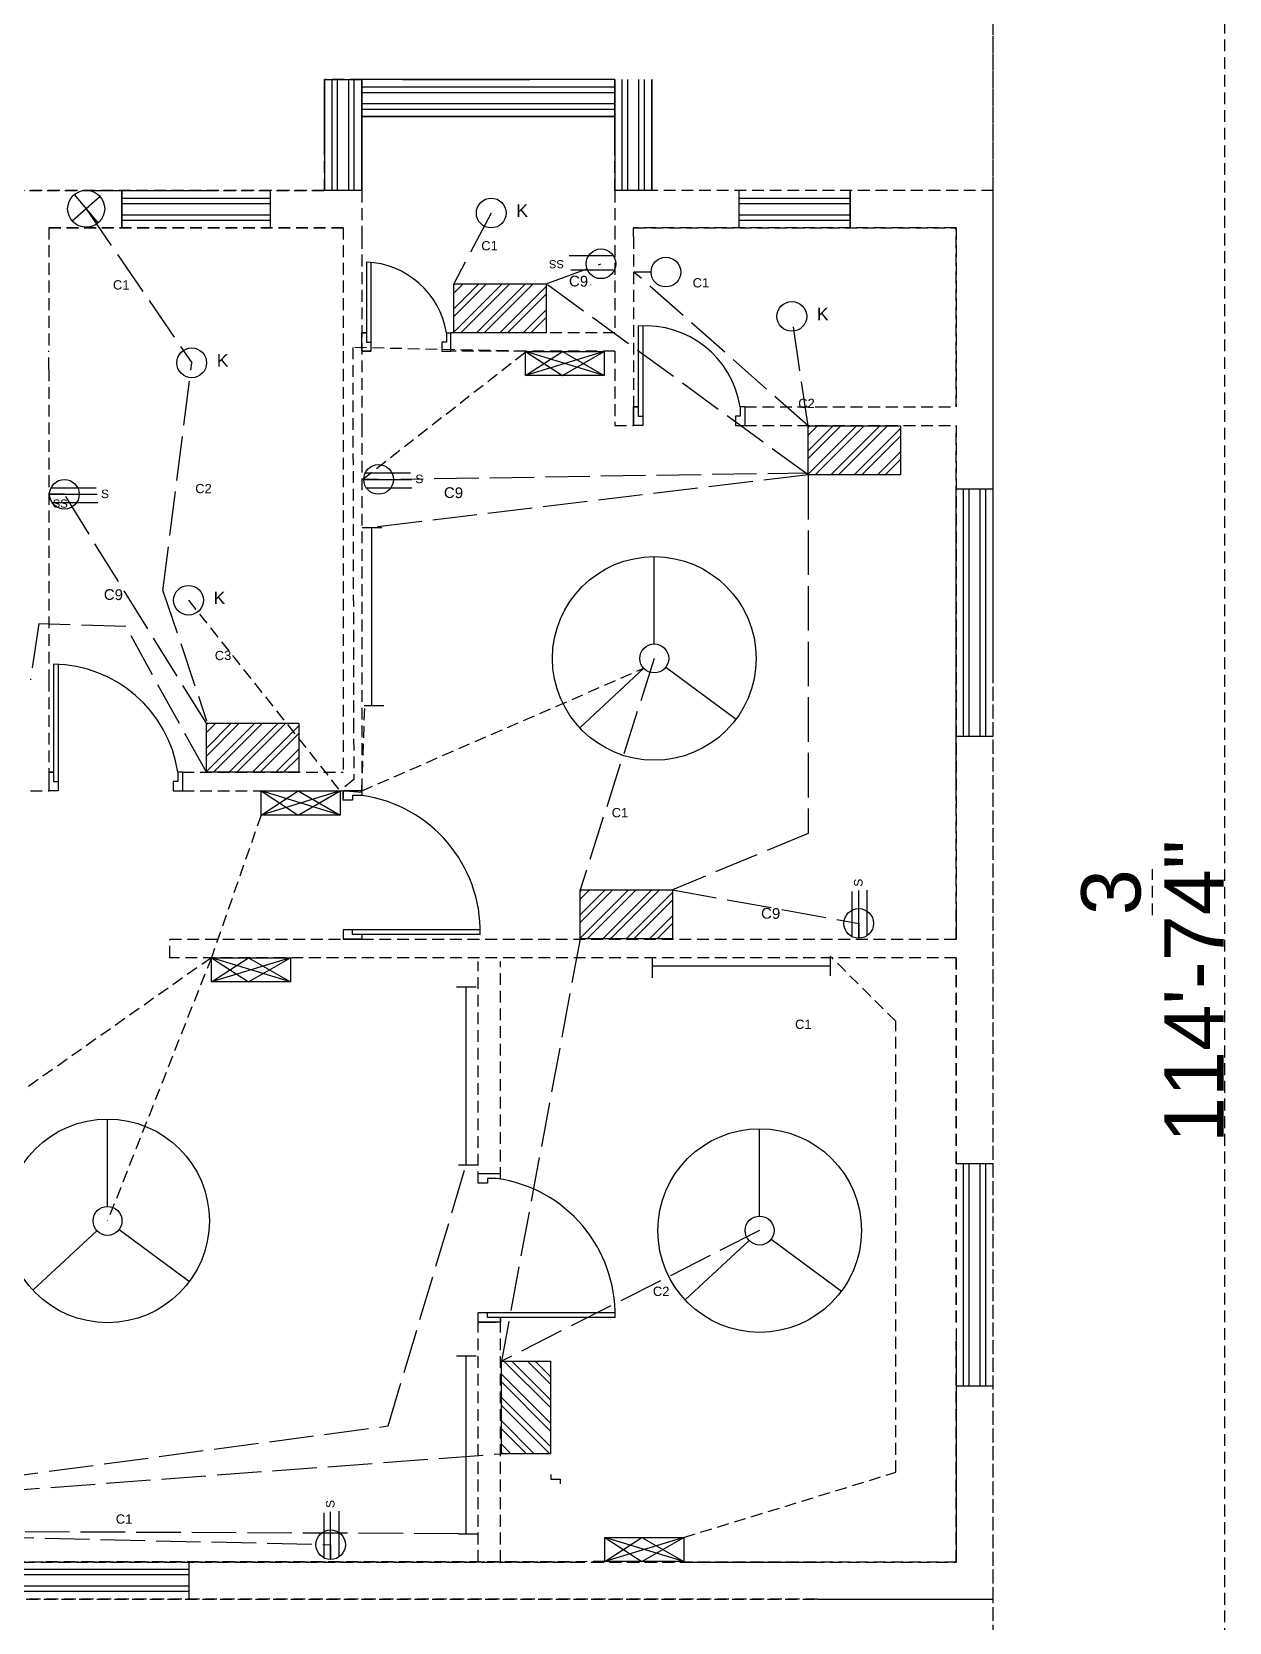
# Model space of a CAD drawing. Header units: millimetres. Extents: x 5814 to 14117, y 764 to 2474.
# Drawn here: x 12416.1 to 12739.1, y 1586.1 to 2015.2 of the extents above; entities that cross this region are included whole.
import ezdxf

# ---------------------------------------------------------------- set-up
doc = ezdxf.new("R2010")
doc.units = ezdxf.units.MM
doc.linetypes.add('ACAD_ISO02W100', pattern=[15, 12, -3])
doc.linetypes.add('HIDDEN2', pattern=[4.7625, 3.175, -1.5875])
doc.layers.get('0').update_dxf_attribs({"linetype": 'HIDDEN2'})
for name, color, linetype in [('conduit', 7, 'ACAD_ISO02W100'), ('doors', 6, 'Continuous'), ('emfittings', 7, 'Continuous'), ('fittings', 7, 'Continuous'), ('windows', 40, 'Continuous')]:
    doc.layers.add(name, color=color, linetype=linetype)
doc.layers.add('emconduit', color=1, linetype='HIDDEN2', plot=False)
doc.styles.get("Standard").update_dxf_attribs({"font": 'arial.ttf', "height": 4})
doc.dimstyles.new('dim', dxfattribs={"dimtxt": 16, "dimasz": 2.5, "dimexe": 1.25, "dimexo": 0.625, "dimtad": 1, "dimlunit": 4, "dimtxsty": 'Standard', "dimcen": 2.5, "dimadec": 0, "dimazin": 0, "dimtfac": 1, "dimtmove": 0, "dimatfit": 3, "dimfxl": 1, "dimarcsym": 0})

# ---------------------------------------------------------------- blocks, each defined once
blk = doc.blocks.new('*D35')
at = {"color": 0, "lineweight": -2, "transparency": 16777216}
for p, q in [((12676.13, 2444.25), (12739.15, 2444.25)), ((12737.9, 2441.75), (12737.9, 1070.88)), ((12676.13, 1068.38), (12739.15, 1068.38))]:
    blk.add_line(p, q, dxfattribs=at)
at = {"color": 0, "transparency": 16777216}
for points in [[(12737.48, 2441.75), (12738.31, 2441.75), (12737.9, 2444.25)], [(12737.48, 1070.88), (12738.31, 1070.88), (12737.9, 1068.38)]]:
    blk.add_solid(points, dxfattribs=at)
at = {"layer": 'Defpoints', "color": 0, "transparency": 16777216}
for p in [(12675.51, 2444.25), (12675.51, 1068.38), (12737.9, 1068.38)]:
    blk.add_point(p, dxfattribs=at)
at = {"color": 0, "transparency": 16777216, "insert": (12718.43, 1756.31), "char_height": 16, "attachment_point": 5, "rotation": 90}
blk.add_mtext('114\'-7{\\H1x;\\S3/4;}"', dxfattribs=at)

msp = doc.modelspace()

# ---------------------------------------------------------------- hatches: boundary and pattern name
at = {"layer": 'fittings'}
h = msp.add_hatch(dxfattribs=at)
h.set_pattern_fill('ANSI32', color=256, scale=0.468168)
h.set_pattern_definition([(45, (11149.935, 1418.1594), (-3.1532, 3.1532), []), (45, (11152.0373, 1418.1594), (-3.1532, 3.1532), [])])
h.paths.add_polyline_path([(12529.928, 1947.216), (12529.928, 1933.988), (12554.878, 1933.988), (12554.878, 1947.216)])
h = msp.add_hatch(dxfattribs=at)
h.set_pattern_fill('ANSI32', color=256, scale=0.468168)
h.set_pattern_definition([(45, (11245.543, 1379.8175), (-3.1532, 3.1532), []), (45, (11247.645, 1379.8175), (-3.1532, 3.1532), [])])
h.paths.add_polyline_path([(12625.536, 1908.874), (12625.536, 1895.646), (12650.486, 1895.646), (12650.486, 1908.874)])
h = msp.add_hatch(dxfattribs=at)
h.set_pattern_fill('ANSI32', color=256, scale=0.468168)
h.set_pattern_definition([(45, (11083.2004, 1299.5873), (-3.1532, 3.1532), []), (45, (11085.3025, 1299.5873), (-3.1532, 3.1532), [])])
h.paths.add_polyline_path([(12463.193, 1828.644), (12463.193, 1815.416), (12488.144, 1815.416), (12488.144, 1828.644)])
h = msp.add_hatch(dxfattribs=at)
h.set_pattern_fill('ANSI32', color=256, scale=0.468168)
h.set_pattern_definition([(45, (11184.0164, 1254.647), (-3.1532, 3.1532), []), (45, (11186.1186, 1254.647), (-3.1532, 3.1532), [])])
h.paths.add_polyline_path([(12564.009, 1783.704), (12564.009, 1770.476), (12588.96, 1770.476), (12588.96, 1783.704)])
h = msp.add_hatch(dxfattribs=at)
h.set_pattern_fill('ANSI32', color=256, scale=0.468168, angle=90)
h.set_pattern_definition([(135, (13071.8402, 251.5853), (-3.1532, -3.1532), []), (135, (13071.8402, 253.6874), (-3.1532, -3.1532), [])])
h.paths.add_polyline_path([(12542.783, 1631.578), (12556.011, 1631.578), (12556.011, 1656.529), (12542.783, 1656.529)])

# ---------------------------------------------------------------- linework, layer by layer
for p, q in [((12675.505, 1952.344), (12675.505, 2444.248)), ((12675.505, 1058.379), (12675.505, 2434.248)), ((12505.106, 2002.344), (12495.106, 2002.344)), ((12495.106, 1992.344), (12495.106, 2002.344)), ((12505.106, 2002.344), (12495.106, 2002.344)), ((12505.106, 1972.344), (12505.106, 2002.344)), ((12583.413, 1972.344), (12583.413, 2002.344)), ((12495.106, 1972.344), (12495.106, 1992.344)), ((12495.106, 1972.344), (12495.106, 1992.344)), ((12505.106, 1972.344), (12505.106, 1992.344)), ((12573.413, 1972.344), (12573.413, 1992.344)), ((12505.106, 1972.344), (12505.106, 1959.844)), ((12573.413, 1972.344), (12573.413, 1962.344)), ((12675.505, 1972.344), (12583.413, 1972.344)), ((12675.505, 1972.344), (12583.413, 1972.344)), ((12500.106, 1962.344), (12420.718, 1962.344)), ((12420.718, 1962.344), (12420.718, 1929.106)), ((12665.505, 1962.344), (12578.413, 1962.344)), ((12578.413, 1959.844), (12578.413, 1962.344)), ((12665.505, 1962.344), (12665.505, 1913.992)), ((12665.505, 1962.344), (12665.505, 1913.992)), ((12675.505, 1592.362), (12675.505, 1952.344)), ((12675.505, 1592.362), (12675.505, 1952.344)), ((12675.505, 1592.362), (12675.505, 1952.344)), ((12675.505, 1592.362), (12675.505, 1952.344)), ((12566.859, 1946.894), (12566.859, 1946.876)), ((12573.413, 1933.992), (12529.193, 1933.992)), ((12529.193, 1928.992), (12529.193, 1933.992)), ((12420.718, 1924.106), (12420.718, 1929.106)), ((12420.718, 1924.106), (12420.718, 1929.106)), ((12573.413, 1928.992), (12529.193, 1928.992)), ((12573.413, 1928.992), (12573.413, 1908.992)), ((12420.718, 1924.106), (12420.718, 1840.35)), ((12420.718, 1924.106), (12420.718, 1840.35)), ((12578.413, 1913.992), (12578.413, 1908.992)), ((12608.432, 1913.992), (12665.505, 1913.992)), ((12608.432, 1913.992), (12608.432, 1908.992)), ((12573.413, 1908.992), (12578.413, 1908.992)), ((12608.432, 1908.992), (12665.505, 1908.992)), ((12665.505, 1908.992), (12665.505, 1770.401)), ((12665.505, 1908.992), (12665.505, 1770.401)), ((12420.718, 1840.35), (12420.718, 1810.416)), ((12420.718, 1815.416), (12420.718, 1810.416)), ((12456.738, 1815.416), (12500.106, 1815.416)), ((12456.738, 1815.416), (12500.106, 1815.416)), ((12456.738, 1815.416), (12456.738, 1810.416)), ((12415.718, 1810.416), (12420.718, 1810.416)), ((12415.718, 1810.416), (12420.718, 1810.416)), ((12456.738, 1810.416), (12500.106, 1810.416)), ((12456.738, 1810.416), (12500.106, 1810.416)), ((12500.106, 1810.416), (12505.106, 1810.416)), ((12665.505, 1777.667), (12665.505, 1770.401)), ((12453.307, 1765.401), (12453.307, 1770.401)), ((12453.307, 1770.401), (12500.106, 1770.401)), ((12453.307, 1765.401), (12453.307, 1770.401)), ((12453.307, 1767.901), (12453.307, 1767.901)), ((12453.307, 1767.901), (12453.307, 1767.901)), ((12505.106, 1770.401), (12500.106, 1770.401)), ((12505.106, 1770.401), (12665.505, 1770.401)), ((12665.505, 1765.401), (12453.307, 1765.401)), ((12665.505, 1765.401), (12453.307, 1765.401)), ((12536.513, 1704.567), (12536.513, 1764.401)), ((12542.513, 1705.665), (12542.513, 1764.401)), ((12665.505, 1765.401), (12665.505, 1667.048)), ((12665.505, 1765.401), (12665.505, 1602.362)), ((12665.505, 1764.401), (12665.505, 1765.401)), ((12536.513, 1602.362), (12536.513, 1667.048)), ((12536.513, 1602.362), (12536.513, 1667.048)), ((12542.513, 1602.362), (12542.513, 1667.048)), ((12665.505, 1662.048), (12665.505, 1602.344)), ((12223.229, 1602.362), (12562.151, 1602.362)), ((12223.234, 1602.344), (12562.151, 1602.344)), ((12542.513, 1602.362), (12536.513, 1602.362)), ((12562.151, 1602.344), (12567.151, 1602.362)), ((12567.151, 1602.362), (12627.781, 1602.362)), ((12567.151, 1602.362), (12626.735, 1602.362)), ((12593.505, 1602.344), (12627.776, 1602.344)), ((12626.735, 1602.362), (12665.505, 1602.362)), ((12675.505, 1602.362), (12675.505, 1602.344)), ((12675.505, 1602.362), (12675.505, 1602.344)), ((12295.505, 1592.362), (12627.985, 1592.362)), ((12295.505, 1592.362), (12627.985, 1592.362)), ((12295.505, 1592.362), (12627.985, 1592.362)), ((12295.505, 1592.362), (12627.985, 1592.362)), ((12663.005, 1592.362), (12665.505, 1592.362)), ((12663.005, 1592.362), (12665.505, 1592.362)), ((12663.005, 1592.362), (12665.505, 1592.362)), ((12663.005, 1592.362), (12665.505, 1592.362)), ((12663.005, 1592.362), (12665.505, 1592.362)), ((12663.005, 1592.362), (12665.505, 1592.362)), ((12663.005, 1592.362), (12665.505, 1592.362)), ((12663.005, 1592.362), (12665.505, 1592.362)), ((12675.505, 1448.362), (12675.505, 1592.362))]:
    msp.add_line(p, q)
for points in [[(12272.597, 1972.344), (12495.106, 1972.344)], [(12495.106, 1972.344), (12272.597, 1972.344)], [(12495.106, 1972.344), (12272.597, 1972.344)], [(12495.106, 1972.344), (12272.597, 1972.344)], [(12495.106, 1972.344), (12277.597, 1972.344)], [(12495.106, 1972.344), (12277.597, 1972.344)], [(12495.106, 1972.344), (12277.597, 1972.344)], [(12495.106, 1972.344), (12277.597, 1972.344)], [(12675.505, 1842.362), (12675.505, 1972.344), (12583.413, 1972.344)], [(12675.505, 1842.362), (12675.505, 1972.344), (12583.413, 1972.344)], [(12500.106, 1962.344), (12420.718, 1962.344)], [(12420.718, 1962.344), (12500.106, 1962.344)], [(12500.106, 1962.344), (12420.718, 1962.344)], [(12500.106, 1962.344), (12500.106, 1924.106)], [(12573.413, 1962.344), (12573.413, 1933.992)], [(12665.505, 1913.992), (12665.505, 1962.344), (12578.413, 1962.344)], [(12578.413, 1962.344), (12665.505, 1962.344), (12665.505, 1913.992)], [(12665.505, 1913.992), (12665.505, 1962.344), (12578.413, 1962.344)], [(12665.505, 1913.992), (12665.505, 1962.344), (12578.413, 1962.344)], [(12665.505, 1913.992), (12665.505, 1962.344), (12578.413, 1962.344)], [(12505.106, 1959.844), (12505.106, 1908.992)], [(12578.413, 1959.844), (12578.413, 1908.992)], [(12500.106, 1924.106), (12500.106, 1815.416)], [(12500.106, 1924.106), (12500.106, 1815.416)], [(12505.106, 1908.992), (12505.106, 1810.416)], [(12505.106, 1908.992), (12505.106, 1810.416)], [(12665.505, 1770.401), (12665.505, 1908.992)], [(12665.505, 1908.992), (12665.505, 1770.401)], [(12665.505, 1770.401), (12665.505, 1908.992)], [(12665.505, 1765.401), (12665.505, 1667.048)], [(12665.505, 1667.048), (12665.505, 1765.401)], [(12665.505, 1765.401), (12665.505, 1667.048)], [(12665.505, 1662.048), (12665.505, 1602.362), (12567.151, 1602.362)], [(12665.505, 1602.344), (12665.505, 1662.048)], [(12665.505, 1662.048), (12665.505, 1602.362)], [(12562.151, 1602.362), (12223.229, 1602.362)], [(12562.151, 1602.362), (12223.229, 1602.362)], [(12223.234, 1602.344), (12562.151, 1602.344)], [(12627.781, 1602.362), (12567.151, 1602.362)], [(12593.505, 1602.344), (12627.776, 1602.344)], [(12627.985, 1592.362), (12295.505, 1592.362)], [(12627.985, 1592.362), (12295.505, 1592.362)], [(12627.985, 1592.362), (12295.505, 1592.362)], [(12627.985, 1592.362), (12295.505, 1592.362)]]:
    msp.add_lwpolyline(points)
msp.add_arc((12629.505, 1602.344), 36, 179.97214, 180)
at = {"layer": 'conduit'}
for p, q in [((12430.762, 1967.444), (12459.231, 1925.886)), ((12540.046, 1966.294), (12529.928, 1947.216)), ((12554.878, 1947.216), (12569.653, 1952.591)), ((12625.536, 1908.874), (12578.543, 1950.371)), ((12529.928, 1947.216), (12554.878, 1947.216)), ((12625.536, 1895.646), (12554.878, 1947.216)), ((12625.536, 1908.874), (12621.138, 1938.412)), ((12451.493, 1864.376), (12459.231, 1925.886)), ((12625.536, 1895.646), (12507.838, 1881.419)), ((12509.665, 1894.437), (12625.536, 1896.208)), ((12625.536, 1895.646), (12625.536, 1798.879)), ((12463.193, 1828.644), (12424.88, 1890.41)), ((12451.493, 1864.376), (12463.268, 1829.266)), ((12418, 1855.482), (12415.718, 1840.35)), ((12441.482, 1854.741), (12418, 1855.482)), ((12463.193, 1815.416), (12441.482, 1854.741)), ((12584.037, 1846.127), (12564.009, 1783.704)), ((12625.536, 1798.879), (12588.96, 1783.704)), ((12564.009, 1783.704), (12588.96, 1783.704)), ((12588.96, 1783.704), (12639.188, 1774.642)), ((12564.009, 1770.471), (12542.783, 1656.529)), ((12512.216, 1639.074), (12533.318, 1709.519)), ((12612.465, 1691.786), (12542.783, 1656.529)), ((12346.401, 1616.899), (12512.216, 1639.074)), ((12346.401, 1616.899), (12542.783, 1631.578)), ((12329.649, 1610.868), (12496.728, 1607.034)), ((12531.261, 1609.981), (12329.649, 1610.868))]:
    msp.add_line(p, q, dxfattribs=at)
at = {"layer": 'doors', "color": 215, "true_color": 0xa953a0}
for p, q in [((12506.356, 1953.047), (12506.356, 1931.492)), ((12506.356, 1953.047), (12506.356, 1931.492)), ((12507.606, 1952.966), (12507.606, 1928.992)), ((12507.606, 1952.949), (12507.606, 1928.992)), ((12579.663, 1935.804), (12579.663, 1911.492)), ((12580.913, 1935.869), (12580.913, 1908.992)), ((12506.356, 1933.992), (12505.106, 1933.992)), ((12506.356, 1931.492), (12507.606, 1931.492)), ((12506.356, 1931.492), (12507.606, 1931.492)), ((12526.693, 1931.492), (12526.693, 1928.992)), ((12527.943, 1931.492), (12526.693, 1931.492)), ((12527.943, 1933.992), (12529.193, 1933.992)), ((12527.943, 1933.992), (12527.943, 1931.492)), ((12529.193, 1928.992), (12529.193, 1933.992)), ((12579.663, 1933.047), (12579.663, 1911.492)), ((12580.913, 1932.949), (12580.913, 1908.992)), ((12505.106, 1928.992), (12507.606, 1928.992)), ((12507.606, 1928.992), (12505.106, 1928.992)), ((12505.106, 1928.992), (12507.606, 1928.992)), ((12526.693, 1928.992), (12529.193, 1928.992)), ((12526.693, 1928.992), (12529.193, 1928.992)), ((12578.413, 1913.992), (12579.663, 1913.992)), ((12579.663, 1913.992), (12578.413, 1913.992)), ((12578.413, 1908.992), (12578.413, 1913.992)), ((12578.413, 1913.992), (12578.413, 1908.992)), ((12607.182, 1913.992), (12607.182, 1911.492)), ((12608.432, 1913.992), (12607.182, 1913.992)), ((12607.182, 1913.992), (12607.182, 1911.492)), ((12608.432, 1913.992), (12608.432, 1908.992)), ((12579.663, 1911.492), (12580.913, 1911.492)), ((12579.663, 1911.492), (12580.913, 1911.492)), ((12605.932, 1911.492), (12605.932, 1908.992)), ((12607.182, 1911.492), (12605.932, 1911.492)), ((12605.932, 1911.492), (12605.932, 1908.992)), ((12580.913, 1908.992), (12578.413, 1908.992)), ((12605.932, 1908.992), (12608.432, 1908.992)), ((12421.968, 1844.579), (12421.968, 1812.916)), ((12421.968, 1844.579), (12421.968, 1812.916)), ((12423.218, 1844.543), (12423.218, 1810.416)), ((12423.218, 1844.543), (12423.218, 1810.416)), ((12420.718, 1815.416), (12420.718, 1810.416)), ((12420.718, 1815.416), (12420.718, 1810.416)), ((12455.488, 1815.416), (12455.488, 1812.916)), ((12456.738, 1815.416), (12455.488, 1815.416)), ((12455.488, 1815.416), (12455.488, 1812.916)), ((12455.488, 1815.416), (12455.488, 1812.916)), ((12456.738, 1815.416), (12455.488, 1815.416)), ((12455.488, 1815.416), (12455.488, 1812.916)), ((12456.738, 1815.416), (12456.738, 1810.416)), ((12456.738, 1815.416), (12456.738, 1810.416)), ((12421.968, 1812.916), (12423.218, 1812.916)), ((12421.968, 1812.916), (12423.218, 1812.916)), ((12454.238, 1812.916), (12454.238, 1810.416)), ((12455.488, 1812.916), (12454.238, 1812.916)), ((12454.238, 1812.916), (12454.238, 1810.416)), ((12454.238, 1812.916), (12454.238, 1810.416)), ((12455.488, 1812.916), (12454.238, 1812.916)), ((12454.238, 1812.916), (12454.238, 1810.416)), ((12423.218, 1810.416), (12420.718, 1810.416)), ((12423.218, 1810.416), (12420.718, 1810.416)), ((12454.238, 1810.416), (12456.738, 1810.416)), ((12454.238, 1810.416), (12456.738, 1810.416)), ((12505.106, 1810.421), (12500.106, 1810.421)), ((12500.106, 1807.921), (12500.106, 1810.421)), ((12505.106, 1810.421), (12500.106, 1810.421)), ((12500.106, 1807.921), (12500.106, 1810.421)), ((12502.606, 1807.921), (12500.106, 1807.921)), ((12502.606, 1807.921), (12500.106, 1807.921)), ((12505.106, 1809.171), (12502.606, 1809.171)), ((12502.606, 1809.171), (12502.606, 1807.921)), ((12505.106, 1809.171), (12502.606, 1809.171)), ((12502.606, 1809.171), (12502.606, 1807.921)), ((12505.106, 1810.421), (12505.106, 1809.171)), ((12505.106, 1810.421), (12505.106, 1809.171)), ((12528.857, 1772.901), (12500.106, 1772.901)), ((12537.03, 1772.901), (12500.106, 1772.901)), ((12500.106, 1772.901), (12500.106, 1770.401)), ((12502.606, 1771.651), (12502.606, 1772.901)), ((12502.606, 1771.651), (12502.606, 1772.901)), ((12505.106, 1770.401), (12500.106, 1770.401)), ((12528.821, 1771.651), (12502.606, 1771.651)), ((12537.053, 1771.651), (12502.606, 1771.651)), ((12542.513, 1707.067), (12536.513, 1707.067)), ((12536.513, 1704.567), (12536.513, 1707.067)), ((12539.013, 1704.567), (12536.513, 1704.567)), ((12541.513, 1705.817), (12539.013, 1705.817)), ((12539.013, 1705.817), (12539.013, 1704.567)), ((12542.474, 1707.067), (12542.474, 1705.817)), ((12565.264, 1669.548), (12536.513, 1669.548)), ((12573.437, 1669.548), (12536.513, 1669.548)), ((12536.513, 1667.048), (12536.513, 1669.548)), ((12539.013, 1668.298), (12539.013, 1669.548)), ((12539.013, 1668.298), (12539.013, 1669.548)), ((12541.513, 1667.048), (12536.513, 1667.048)), ((12536.513, 1667.048), (12541.513, 1667.048)), ((12542.529, 1667.048), (12536.513, 1667.048)), ((12565.228, 1668.298), (12539.013, 1668.298)), ((12573.459, 1668.298), (12539.013, 1668.298)), ((12542.529, 1668.298), (12542.529, 1667.048)), ((12542.529, 1667.048), (12542.529, 1668.298)), ((12556.172, 1625.969), (12556.172, 1624.719)), ((12556.172, 1624.719), (12558.672, 1624.719)), ((12558.672, 1624.719), (12558.672, 1623.469))]:
    msp.add_line(p, q, dxfattribs=at)
at = {"layer": 'doors'}
for p, q in [((12505.106, 1933.992), (12506.356, 1933.992)), ((12505.106, 1928.992), (12505.106, 1933.992)), ((12505.106, 1933.992), (12506.356, 1933.992)), ((12505.106, 1928.992), (12505.106, 1933.992)), ((12420.718, 1815.416), (12421.968, 1815.416)), ((12420.718, 1815.416), (12421.968, 1815.416)), ((12500.106, 1772.901), (12500.106, 1770.401)), ((12500.106, 1770.401), (12505.106, 1770.401))]:
    msp.add_line(p, q, dxfattribs=at)
at = {"layer": 'doors', "color": 215, "true_color": 0xa953a0}
for points in [[(12579.663, 1913.992), (12578.413, 1913.992)], [(12421.968, 1815.416), (12420.718, 1815.416)], [(12421.968, 1815.416), (12420.718, 1815.416)], [(12500.106, 1810.421), (12500.106, 1808.476)], [(12500.106, 1810.421), (12500.106, 1808.476)], [(12505.106, 1771.651), (12505.106, 1770.401)], [(12505.106, 1771.651), (12505.106, 1770.401)], [(12542.529, 1668.298), (12542.529, 1667.048)]]:
    msp.add_lwpolyline(points, dxfattribs=at)
at = {"layer": 'doors'}
msp.add_lwpolyline([(12500.106, 1772.901), (12500.106, 1770.401)], dxfattribs=at)
at = {"layer": 'doors', "color": 215, "true_color": 0xa953a0}
for centre, radius, start, end in [((12505.51, 1930.332), 22.73, 9.26547, 87.86572), ((12581.639, 1910.031), 25.849, 8.81558, 94.38491), ((12421.614, 1810.326), 34.254, 8.54476, 89.40715), ((12421.614, 1810.326), 34.254, 8.54476, 89.40715), ((12500.045, 1772.501), 37.018, 358.68502, 82.1411), ((12536.451, 1669.147), 37.018, 358.68502, 82.1411)]:
    msp.add_arc(centre, radius, start, end, dxfattribs=at)
at = {"layer": 'emconduit'}
for p, q in [((12549.256, 1928.974), (12502.685, 1930.004)), ((12502.685, 1930.004), (12502.921, 1829.186)), ((12549.142, 1928.592), (12505.371, 1894.388)), ((12458.382, 1861.83), (12499.255, 1810.411)), ((12505.106, 1810.416), (12581.179, 1843.47)), ((12505.106, 1810.421), (12505.963, 1833.54)), ((12502.921, 1829.186), (12502.958, 1813.489)), ((12502.958, 1813.489), (12499.255, 1810.411)), ((12505.106, 1809.961), (12499.255, 1810.411)), ((12477.949, 1803.871), (12464.544, 1765.401)), ((12464.544, 1765.401), (12362.105, 1693.276)), ((12464.544, 1765.401), (12436.529, 1694.394)), ((12649.211, 1748.234), (12631.47, 1765.841)), ((12649.211, 1626.555), (12649.211, 1748.234)), ((12591.996, 1608.995), (12649.211, 1626.555)), ((12570.689, 1602.456), (12388.72, 1602.344))]:
    msp.add_line(p, q, dxfattribs=at)
at = {"layer": 'emfittings'}
for p, q in [((12549.256, 1928.974), (12559.284, 1922.435)), ((12570.562, 1928.974), (12549.256, 1922.435)), ((12549.256, 1922.435), (12559.284, 1928.974)), ((12570.562, 1922.435), (12549.256, 1928.974)), ((12559.284, 1922.435), (12570.562, 1928.974)), ((12559.284, 1928.974), (12570.562, 1922.435)), ((12477.949, 1810.411), (12487.977, 1803.871)), ((12499.255, 1810.411), (12477.949, 1803.871)), ((12477.949, 1803.871), (12487.977, 1810.411)), ((12499.255, 1803.871), (12477.949, 1810.411)), ((12487.977, 1803.871), (12499.255, 1810.411)), ((12487.977, 1810.411), (12499.255, 1803.871)), ((12464.544, 1765.401), (12474.572, 1758.862)), ((12485.85, 1765.401), (12464.544, 1758.862)), ((12464.544, 1758.862), (12474.572, 1765.401)), ((12485.85, 1758.862), (12464.544, 1765.401)), ((12474.572, 1758.862), (12485.85, 1765.401)), ((12474.572, 1765.401), (12485.85, 1758.862)), ((12570.689, 1608.995), (12580.718, 1602.456)), ((12591.996, 1608.995), (12570.689, 1602.456)), ((12570.689, 1602.456), (12580.718, 1608.995)), ((12591.996, 1602.456), (12570.689, 1608.995)), ((12580.718, 1602.456), (12591.996, 1608.995)), ((12580.718, 1608.995), (12591.996, 1602.456))]:
    msp.add_line(p, q, dxfattribs=at)
for points in [[(12549.256, 1928.974), (12570.562, 1928.974), (12570.562, 1922.435), (12549.256, 1922.435)], [(12477.949, 1810.411), (12499.255, 1810.411), (12499.255, 1803.871), (12477.949, 1803.871)], [(12464.544, 1765.401), (12485.85, 1765.401), (12485.85, 1758.862), (12464.544, 1758.862)], [(12570.689, 1608.995), (12591.996, 1608.995), (12591.996, 1602.456), (12570.689, 1602.456)]]:
    msp.add_lwpolyline(points, close=True, dxfattribs=at)
at = {"layer": 'fittings'}
for p, q in [((12434.51, 1970.753), (12427.014, 1964.135)), ((12427.566, 1971.289), (12430.762, 1967.444)), ((12430.762, 1967.444), (12433.958, 1963.599)), ((12572.684, 1954.734), (12561.086, 1954.734)), ((12572.96, 1950.905), (12561.494, 1950.905)), ((12583.171, 1950.371), (12578.543, 1950.371)), ((12421.406, 1892.181), (12433.452, 1892.181)), ((12509.665, 1894.437), (12505.766, 1894.437)), ((12505.766, 1894.437), (12518.514, 1894.437)), ((12506.192, 1896.208), (12518.237, 1896.208)), ((12506.481, 1892.186), (12518.666, 1892.186)), ((12424.88, 1890.41), (12420.981, 1890.41)), ((12420.981, 1890.41), (12433.728, 1890.41)), ((12421.696, 1888.159), (12433.88, 1888.159)), ((12505.184, 1881.419), (12510.492, 1881.419)), ((12507.838, 1873.072), (12507.838, 1881.419)), ((12507.838, 1833.419), (12507.838, 1881.419)), ((12507.838, 1833.419), (12507.838, 1873.072)), ((12584.037, 1850.03), (12584.037, 1873.6)), ((12581.179, 1843.47), (12563.914, 1827.424)), ((12587.172, 1843.803), (12606.107, 1829.766)), ((12505.782, 1833.419), (12511.089, 1833.419)), ((12637.416, 1771.168), (12637.416, 1783.214)), ((12639.188, 1770.742), (12639.188, 1783.49)), ((12641.439, 1771.458), (12641.439, 1783.642)), ((12639.188, 1774.642), (12639.188, 1770.742)), ((12583.47, 1765.243), (12583.47, 1759.936)), ((12631.47, 1765.841), (12631.47, 1760.533)), ((12583.47, 1763.187), (12623.124, 1763.187)), ((12583.47, 1763.187), (12631.47, 1763.187)), ((12623.124, 1763.187), (12631.47, 1763.187)), ((12530.664, 1757.519), (12535.971, 1757.519)), ((12533.318, 1749.173), (12533.318, 1757.519)), ((12533.318, 1709.519), (12533.318, 1757.519)), ((12533.318, 1709.519), (12533.318, 1749.173)), ((12436.529, 1698.296), (12436.529, 1721.867)), ((12612.465, 1695.689), (12612.465, 1719.259)), ((12531.261, 1709.519), (12536.569, 1709.519)), ((12433.67, 1691.737), (12416.405, 1675.691)), ((12439.664, 1692.07), (12458.599, 1678.033)), ((12609.606, 1689.13), (12592.341, 1673.083)), ((12615.6, 1689.462), (12634.535, 1675.425)), ((12530.664, 1657.981), (12535.971, 1657.981)), ((12533.318, 1649.634), (12533.318, 1657.981)), ((12533.318, 1609.981), (12533.318, 1657.981)), ((12533.318, 1609.981), (12533.318, 1649.634)), ((12494.957, 1603.56), (12494.957, 1615.606)), ((12496.728, 1603.135), (12496.728, 1615.883)), ((12498.979, 1603.85), (12498.979, 1616.034)), ((12531.261, 1609.981), (12536.569, 1609.981)), ((12496.728, 1607.034), (12496.728, 1603.135)), ((12627.985, 1592.362), (12663.005, 1592.362)), ((12627.985, 1592.362), (12663.005, 1592.362)), ((12663.005, 1592.362), (12675.505, 1592.362)), ((12663.005, 1592.362), (12675.505, 1592.362))]:
    msp.add_line(p, q, dxfattribs=at)
for points in [[(12529.928, 1947.216), (12554.878, 1947.216), (12554.878, 1933.988), (12529.928, 1933.988)], [(12625.536, 1908.874), (12650.486, 1908.874), (12650.486, 1895.646), (12625.536, 1895.646)], [(12463.193, 1828.644), (12488.144, 1828.644), (12488.144, 1815.416), (12463.193, 1815.416)], [(12564.009, 1783.704), (12588.96, 1783.704), (12588.96, 1770.476), (12564.009, 1770.476)], [(12542.783, 1631.578), (12542.783, 1656.529), (12556.011, 1656.529), (12556.011, 1631.578)]]:
    msp.add_lwpolyline(points, close=True, dxfattribs=at)
for centre, radius in [((12430.762, 1967.444), 5), ((12540.046, 1966.294), 4.013), ((12569.653, 1952.591), 4), ((12587.171, 1950.371), 4), ((12621.138, 1938.412), 4.013), ((12459.231, 1925.886), 4.013), ((12509.665, 1894.437), 4), ((12424.88, 1890.41), 4), ((12584.037, 1846.127), 27.473), ((12458.382, 1861.83), 4.013), ((12584.037, 1846.127), 3.903), ((12639.188, 1774.642), 4), ((12436.529, 1694.394), 27.473), ((12612.465, 1691.786), 27.473), ((12436.529, 1694.394), 3.903), ((12612.465, 1691.786), 3.903), ((12496.728, 1607.034), 4)]:
    msp.add_circle(centre, radius, dxfattribs=at)
at = {"layer": 'windows'}
for p, q in [((12495.106, 1992.344), (12495.106, 2002.344)), ((12495.106, 1983.356), (12495.106, 2002.344)), ((12495.106, 2002.344), (12495.106, 1972.344)), ((12495.106, 2002.344), (12495.106, 1972.344)), ((12505.106, 1989.844), (12505.106, 2002.344)), ((12573.413, 2002.344), (12505.106, 2002.344)), ((12573.413, 2002.344), (12505.106, 2002.344)), ((12505.106, 2002.344), (12505.106, 1972.344)), ((12516.118, 2002.344), (12550.453, 2002.344)), ((12573.413, 1983.356), (12573.413, 2002.344)), ((12573.413, 2002.344), (12573.413, 1972.344)), ((12573.413, 2002.344), (12573.413, 1972.344)), ((12583.413, 2002.344), (12583.413, 1972.344)), ((12573.413, 1992.344), (12505.106, 1992.344)), ((12431.626, 1972.344), (12465.961, 1972.344)), ((12440.413, 1972.344), (12440.413, 1962.344)), ((12505.106, 1972.344), (12495.106, 1972.344)), ((12583.413, 1972.344), (12573.413, 1972.344)), ((12636.913, 1962.344), (12636.913, 1972.344))]:
    msp.add_line(p, q, dxfattribs=at)
at = {"layer": 'windows', "color": 31, "true_color": 0xfecc66}
for p, q in [((12495.106, 2002.344), (12495.106, 1992.344)), ((12495.106, 2002.344), (12505.106, 2002.344)), ((12505.106, 1992.344), (12505.106, 2002.344)), ((12440.413, 1962.344), (12440.413, 1972.344)), ((12480.411, 1972.344), (12480.411, 1962.344)), ((12505.106, 1972.344), (12495.106, 1972.344)), ((12583.413, 1972.344), (12573.413, 1972.344)), ((12606.913, 1962.344), (12606.913, 1972.344)), ((12636.913, 1972.344), (12636.913, 1962.344)), ((12665.505, 1891.879), (12675.505, 1891.879)), ((12665.505, 1825.157), (12675.505, 1825.157)), ((12665.505, 1709.883), (12675.505, 1709.883)), ((12665.505, 1649.883), (12675.505, 1649.883)), ((12458.456, 1602.362), (12458.456, 1592.362))]:
    msp.add_line(p, q, dxfattribs=at)
for points in [[(12497.106, 1972.344), (12497.106, 2002.344)], [(12498.606, 1972.344), (12498.606, 2002.344)], [(12501.606, 1972.344), (12501.606, 2002.344)], [(12503.106, 1972.344), (12503.106, 2002.344)], [(12505.106, 2000.344), (12573.413, 2000.344)], [(12575.413, 1972.344), (12575.413, 2002.344)], [(12576.913, 1972.344), (12576.913, 2002.344)], [(12579.913, 1972.344), (12579.913, 2002.344)], [(12581.413, 1972.344), (12581.413, 2002.344)], [(12505.106, 1998.844), (12573.413, 1998.844)], [(12505.106, 1995.844), (12573.413, 1995.844)], [(12505.106, 1994.344), (12573.413, 1994.344)], [(12440.413, 1970.344), (12480.411, 1970.344)], [(12606.913, 1970.344), (12636.913, 1970.344)], [(12440.413, 1968.844), (12480.411, 1968.844)], [(12440.413, 1965.844), (12480.411, 1965.844)], [(12606.913, 1968.844), (12636.913, 1968.844)], [(12606.913, 1965.844), (12636.913, 1965.844)], [(12440.413, 1964.344), (12480.411, 1964.344)], [(12606.913, 1964.344), (12636.913, 1964.344)], [(12667.505, 1825.157), (12667.505, 1891.879)], [(12669.005, 1825.157), (12669.005, 1891.879)], [(12672.005, 1825.157), (12672.005, 1891.879)], [(12673.505, 1825.157), (12673.505, 1891.879)], [(12667.505, 1825.157), (12667.505, 1858.583)], [(12669.005, 1825.157), (12669.005, 1858.583)], [(12672.005, 1825.157), (12672.005, 1858.583)], [(12673.505, 1825.157), (12673.505, 1858.583)], [(12667.505, 1649.883), (12667.505, 1709.883)], [(12669.005, 1649.883), (12669.005, 1709.883)], [(12672.005, 1649.883), (12672.005, 1709.883)], [(12673.505, 1649.883), (12673.505, 1709.883)], [(12458.456, 1600.362), (12368.456, 1600.362)], [(12458.456, 1598.862), (12368.456, 1598.862)], [(12458.456, 1595.862), (12368.456, 1595.862)], [(12458.456, 1594.362), (12368.456, 1594.362)]]:
    msp.add_lwpolyline(points, dxfattribs=at)
at = {"layer": 'windows'}
for points in [[(12505.106, 2002.344), (12505.106, 1972.344)], [(12505.106, 1972.344), (12505.106, 2002.344)], [(12505.106, 2002.344), (12505.106, 1972.344)], [(12505.106, 2002.344), (12505.106, 1972.344)], [(12583.413, 2002.344), (12583.413, 1972.344)], [(12583.413, 1972.344), (12583.413, 2002.344)], [(12583.413, 2002.344), (12583.413, 1972.344)], [(12583.413, 2002.344), (12583.413, 1972.344)], [(12573.413, 1992.344), (12505.106, 1992.344)], [(12505.106, 1992.344), (12573.413, 1992.344)], [(12573.413, 1992.344), (12505.106, 1992.344)], [(12573.413, 1992.344), (12505.106, 1992.344)], [(12480.411, 1972.344), (12480.411, 1962.344)], [(12665.505, 1807.735), (12665.505, 1891.879)]]:
    msp.add_lwpolyline(points, dxfattribs=at)

# ---------------------------------------------------------------- texts
at = {"layer": 'conduit'}
for s, p in [('C1', (12537.356, 1956.218)), ('C1', (12437.998, 1945.66)), ('C1', (12594.378, 1946.217)), ('C2', (12622.87, 1913.681)), ('C2', (12460.185, 1890.709)), ('C1', (12572.552, 1803.273)), ('C1', (12622.024, 1746.19)), ('C2', (12583.663, 1674.139))]:
    msp.add_text(s, height=2.5, dxfattribs=at).set_placement(p)
for s, height, rotation, p in [('C9', 2.8915, 358.9405, (12560.995, 1946.516)), ('C9', 2.8915, 358.9405, (12527.262, 1889.451)), ('C9', 2.8915, 358.9405, (12435.497, 1861.953)), ('C3', 2.5, 1.12186, (12465.488, 1845.631)), ('C9', 2.8915, 358.9405, (12612.835, 1775.95))]:
    msp.add_text(s, height=height, rotation=rotation, dxfattribs=at).set_placement(p)
at = {"layer": 'conduit', "insert": (12438.756, 1615.206), "char_height": 2.5, "attachment_point": 1}
msp.add_mtext_dynamic_manual_height_columns('C1', width=18.64702, gutter_width=12.5, heights=[0], dxfattribs=at)
at = {"layer": 'fittings'}
for s, height, p in [('K', 3.387, (12546.809, 1965.241)), ('K', 3.387, (12627.902, 1937.359)), ('K', 3.387, (12465.994, 1924.833)), ('S', 2.296, (12519.578, 1893.404)), ('SS', 2.1855, (12421.734, 1886.822)), ('S', 2.296, (12434.793, 1889.377)), ('K', 3.387, (12465.145, 1860.777))]:
    msp.add_text(s, height=height, dxfattribs=at).set_placement(p)
for s, height, rotation, p in [('SS', 2.1855, 180, (12559.711, 1953.584)), ('S', 2.296, 90, (12640.221, 1784.555)), ('S', 2.296, 90, (12497.761, 1616.947))]:
    msp.add_text(s, height=height, rotation=rotation, dxfattribs=at).set_placement(p)

# ---------------------------------------------------------------- dimensions: what is measured, and where the dimension line sits
dim = msp.add_linear_dim(base=(12737.896, 1068.379), p1=(12675.505, 2444.248), p2=(12675.505, 1068.379), angle=90, dimstyle='dim')
dim.commit()
dim.dimension.update_dxf_attribs({"geometry": '*D35', "text_midpoint": (12718.43, 1756.313)})

doc.saveas('drawing.dxf')
